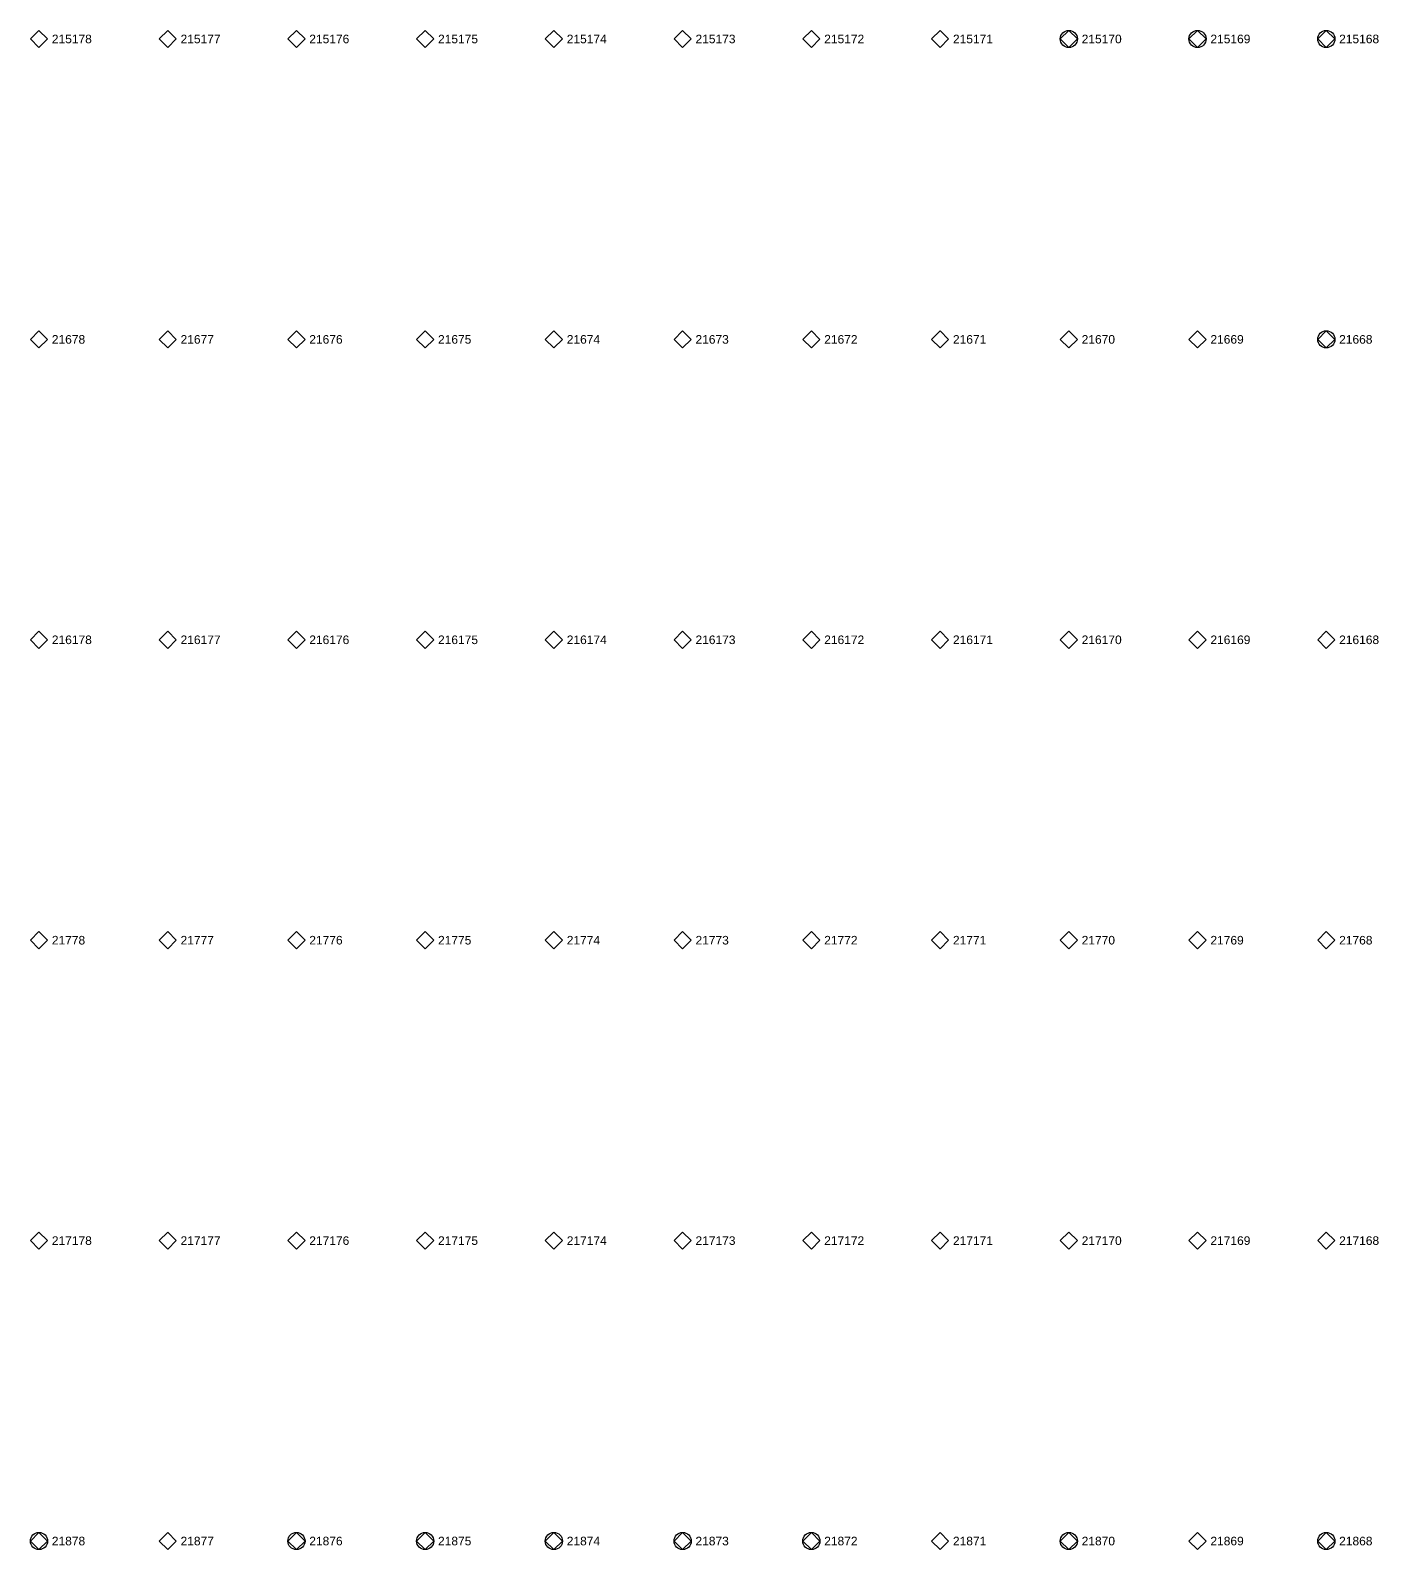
# Model space of a CAD drawing. Extents: x -5 to 376, y -217 to 241.
# Drawn here: x 49.56 to 89.46, y -94.93 to -49.97 of the extents above; entities that cross this region are included whole.
import ezdxf

# ---------------------------------------------------------------- set-up
doc = ezdxf.new("R2010")
doc.units = 0
for name, color, linetype in [('FIXTURE_INTERFACE_PIN', 4, 'CONTINUOUS'), ('TESTER_INTERFACE_PIN', 144, 'CONTINUOUS'), ('TESTER_INTERFACE_PIN_LABEL', 144, 'CONTINUOUS')]:
    doc.layers.add(name, color=color, linetype=linetype)
doc.styles.get("Standard").update_dxf_attribs({"font": 'arial.ttf'})

msp = doc.modelspace()

# ---------------------------------------------------------------- linework, layer by layer
at = {"layer": 'FIXTURE_INTERFACE_PIN'}
for centre in [(80.29194, -50.2285), (84.10194, -50.2285), (87.91194, -50.2285), (87.91194, -59.1185), (49.81194, -94.6785), (57.43194, -94.6785), (61.24194, -94.6785), (65.05194, -94.6785), (68.86194, -94.6785), (72.67194, -94.6785), (80.29194, -94.6785), (87.91194, -94.6785)]:
    msp.add_circle(centre, 0.254, dxfattribs=at)
at = {"layer": 'TESTER_INTERFACE_PIN'}
for p, q in [((49.81194, -49.9745), (49.55794, -50.2285)), ((49.55794, -50.2285), (49.81194, -50.4825)), ((50.06594, -50.2285), (49.81194, -49.9745)), ((49.81194, -50.4825), (50.06594, -50.2285)), ((53.62194, -49.9745), (53.36794, -50.2285)), ((53.36794, -50.2285), (53.62194, -50.4825)), ((53.87594, -50.2285), (53.62194, -49.9745)), ((53.62194, -50.4825), (53.87594, -50.2285)), ((57.43194, -49.9745), (57.17794, -50.2285)), ((57.17794, -50.2285), (57.43194, -50.4825)), ((57.68594, -50.2285), (57.43194, -49.9745)), ((57.43194, -50.4825), (57.68594, -50.2285)), ((61.24194, -49.9745), (60.98794, -50.2285)), ((60.98794, -50.2285), (61.24194, -50.4825)), ((61.49594, -50.2285), (61.24194, -49.9745)), ((61.24194, -50.4825), (61.49594, -50.2285)), ((65.05194, -49.9745), (64.79794, -50.2285)), ((64.79794, -50.2285), (65.05194, -50.4825)), ((65.30594, -50.2285), (65.05194, -49.9745)), ((65.05194, -50.4825), (65.30594, -50.2285)), ((68.86194, -49.9745), (68.60794, -50.2285)), ((68.60794, -50.2285), (68.86194, -50.4825)), ((69.11594, -50.2285), (68.86194, -49.9745)), ((68.86194, -50.4825), (69.11594, -50.2285)), ((72.67194, -49.9745), (72.41794, -50.2285)), ((72.41794, -50.2285), (72.67194, -50.4825)), ((72.92594, -50.2285), (72.67194, -49.9745)), ((72.67194, -50.4825), (72.92594, -50.2285)), ((76.48194, -49.9745), (76.22794, -50.2285)), ((76.22794, -50.2285), (76.48194, -50.4825)), ((76.73594, -50.2285), (76.48194, -49.9745)), ((76.48194, -50.4825), (76.73594, -50.2285)), ((80.29194, -49.9745), (80.03794, -50.2285)), ((80.03794, -50.2285), (80.29194, -50.4825)), ((80.54594, -50.2285), (80.29194, -49.9745)), ((80.29194, -50.4825), (80.54594, -50.2285)), ((84.10194, -49.9745), (83.84794, -50.2285)), ((83.84794, -50.2285), (84.10194, -50.4825)), ((84.35594, -50.2285), (84.10194, -49.9745)), ((84.10194, -50.4825), (84.35594, -50.2285)), ((87.91194, -49.9745), (87.65794, -50.2285)), ((87.65794, -50.2285), (87.91194, -50.4825)), ((88.16594, -50.2285), (87.91194, -49.9745)), ((87.91194, -50.4825), (88.16594, -50.2285)), ((49.81194, -58.8645), (49.55794, -59.1185)), ((50.06594, -59.1185), (49.81194, -58.8645)), ((53.62194, -58.8645), (53.36794, -59.1185)), ((53.87594, -59.1185), (53.62194, -58.8645)), ((57.43194, -58.8645), (57.17794, -59.1185)), ((57.68594, -59.1185), (57.43194, -58.8645)), ((61.24194, -58.8645), (60.98794, -59.1185)), ((61.49594, -59.1185), (61.24194, -58.8645)), ((65.05194, -58.8645), (64.79794, -59.1185)), ((65.30594, -59.1185), (65.05194, -58.8645)), ((68.86194, -58.8645), (68.60794, -59.1185)), ((69.11594, -59.1185), (68.86194, -58.8645)), ((72.67194, -58.8645), (72.41794, -59.1185)), ((72.92594, -59.1185), (72.67194, -58.8645)), ((76.48194, -58.8645), (76.22794, -59.1185)), ((76.73594, -59.1185), (76.48194, -58.8645)), ((80.29194, -58.8645), (80.03794, -59.1185)), ((80.54594, -59.1185), (80.29194, -58.8645)), ((84.10194, -58.8645), (83.84794, -59.1185)), ((84.35594, -59.1185), (84.10194, -58.8645)), ((87.91194, -58.8645), (87.65794, -59.1185)), ((88.16594, -59.1185), (87.91194, -58.8645)), ((49.55794, -59.1185), (49.81194, -59.3725)), ((49.81194, -59.3725), (50.06594, -59.1185)), ((53.36794, -59.1185), (53.62194, -59.3725)), ((53.62194, -59.3725), (53.87594, -59.1185)), ((57.17794, -59.1185), (57.43194, -59.3725)), ((57.43194, -59.3725), (57.68594, -59.1185)), ((60.98794, -59.1185), (61.24194, -59.3725)), ((61.24194, -59.3725), (61.49594, -59.1185)), ((64.79794, -59.1185), (65.05194, -59.3725)), ((65.05194, -59.3725), (65.30594, -59.1185)), ((68.60794, -59.1185), (68.86194, -59.3725)), ((68.86194, -59.3725), (69.11594, -59.1185)), ((72.41794, -59.1185), (72.67194, -59.3725)), ((72.67194, -59.3725), (72.92594, -59.1185)), ((76.22794, -59.1185), (76.48194, -59.3725)), ((76.48194, -59.3725), (76.73594, -59.1185)), ((80.03794, -59.1185), (80.29194, -59.3725)), ((80.29194, -59.3725), (80.54594, -59.1185)), ((83.84794, -59.1185), (84.10194, -59.3725)), ((84.10194, -59.3725), (84.35594, -59.1185)), ((87.65794, -59.1185), (87.91194, -59.3725)), ((87.91194, -59.3725), (88.16594, -59.1185)), ((49.81194, -67.7545), (49.55794, -68.0085)), ((50.06594, -68.0085), (49.81194, -67.7545)), ((53.62194, -67.7545), (53.36794, -68.0085)), ((53.87594, -68.0085), (53.62194, -67.7545)), ((57.43194, -67.7545), (57.17794, -68.0085)), ((57.68594, -68.0085), (57.43194, -67.7545)), ((61.24194, -67.7545), (60.98794, -68.0085)), ((61.49594, -68.0085), (61.24194, -67.7545)), ((65.05194, -67.7545), (64.79794, -68.0085)), ((65.30594, -68.0085), (65.05194, -67.7545)), ((68.86194, -67.7545), (68.60794, -68.0085)), ((69.11594, -68.0085), (68.86194, -67.7545)), ((72.67194, -67.7545), (72.41794, -68.0085)), ((72.92594, -68.0085), (72.67194, -67.7545)), ((76.48194, -67.7545), (76.22794, -68.0085)), ((76.73594, -68.0085), (76.48194, -67.7545)), ((80.29194, -67.7545), (80.03794, -68.0085)), ((80.54594, -68.0085), (80.29194, -67.7545)), ((84.10194, -67.7545), (83.84794, -68.0085)), ((84.35594, -68.0085), (84.10194, -67.7545)), ((87.91194, -67.7545), (87.65794, -68.0085)), ((88.16594, -68.0085), (87.91194, -67.7545)), ((49.55794, -68.0085), (49.81194, -68.2625)), ((49.81194, -68.2625), (50.06594, -68.0085)), ((53.36794, -68.0085), (53.62194, -68.2625)), ((53.62194, -68.2625), (53.87594, -68.0085)), ((57.17794, -68.0085), (57.43194, -68.2625)), ((57.43194, -68.2625), (57.68594, -68.0085)), ((60.98794, -68.0085), (61.24194, -68.2625)), ((61.24194, -68.2625), (61.49594, -68.0085)), ((64.79794, -68.0085), (65.05194, -68.2625)), ((65.05194, -68.2625), (65.30594, -68.0085)), ((68.60794, -68.0085), (68.86194, -68.2625)), ((68.86194, -68.2625), (69.11594, -68.0085)), ((72.41794, -68.0085), (72.67194, -68.2625)), ((72.67194, -68.2625), (72.92594, -68.0085)), ((76.22794, -68.0085), (76.48194, -68.2625)), ((76.48194, -68.2625), (76.73594, -68.0085)), ((80.03794, -68.0085), (80.29194, -68.2625)), ((80.29194, -68.2625), (80.54594, -68.0085)), ((83.84794, -68.0085), (84.10194, -68.2625)), ((84.10194, -68.2625), (84.35594, -68.0085)), ((87.65794, -68.0085), (87.91194, -68.2625)), ((87.91194, -68.2625), (88.16594, -68.0085)), ((49.81194, -76.6445), (49.55794, -76.8985)), ((50.06594, -76.8985), (49.81194, -76.6445)), ((53.62194, -76.6445), (53.36794, -76.8985)), ((53.87594, -76.8985), (53.62194, -76.6445)), ((57.43194, -76.6445), (57.17794, -76.8985)), ((57.68594, -76.8985), (57.43194, -76.6445)), ((61.24194, -76.6445), (60.98794, -76.8985)), ((61.49594, -76.8985), (61.24194, -76.6445)), ((65.05194, -76.6445), (64.79794, -76.8985)), ((65.30594, -76.8985), (65.05194, -76.6445)), ((68.86194, -76.6445), (68.60794, -76.8985)), ((69.11594, -76.8985), (68.86194, -76.6445)), ((72.67194, -76.6445), (72.41794, -76.8985)), ((72.92594, -76.8985), (72.67194, -76.6445)), ((76.48194, -76.6445), (76.22794, -76.8985)), ((76.73594, -76.8985), (76.48194, -76.6445)), ((80.29194, -76.6445), (80.03794, -76.8985)), ((80.54594, -76.8985), (80.29194, -76.6445)), ((84.10194, -76.6445), (83.84794, -76.8985)), ((84.35594, -76.8985), (84.10194, -76.6445)), ((87.91194, -76.6445), (87.65794, -76.8985)), ((88.16594, -76.8985), (87.91194, -76.6445)), ((49.55794, -76.8985), (49.81194, -77.1525)), ((49.81194, -77.1525), (50.06594, -76.8985)), ((53.36794, -76.8985), (53.62194, -77.1525)), ((53.62194, -77.1525), (53.87594, -76.8985)), ((57.17794, -76.8985), (57.43194, -77.1525)), ((57.43194, -77.1525), (57.68594, -76.8985)), ((60.98794, -76.8985), (61.24194, -77.1525)), ((61.24194, -77.1525), (61.49594, -76.8985)), ((64.79794, -76.8985), (65.05194, -77.1525)), ((65.05194, -77.1525), (65.30594, -76.8985)), ((68.60794, -76.8985), (68.86194, -77.1525)), ((68.86194, -77.1525), (69.11594, -76.8985)), ((72.41794, -76.8985), (72.67194, -77.1525)), ((72.67194, -77.1525), (72.92594, -76.8985)), ((76.22794, -76.8985), (76.48194, -77.1525)), ((76.48194, -77.1525), (76.73594, -76.8985)), ((80.03794, -76.8985), (80.29194, -77.1525)), ((80.29194, -77.1525), (80.54594, -76.8985)), ((83.84794, -76.8985), (84.10194, -77.1525)), ((84.10194, -77.1525), (84.35594, -76.8985)), ((87.65794, -76.8985), (87.91194, -77.1525)), ((87.91194, -77.1525), (88.16594, -76.8985)), ((49.81194, -85.5345), (49.55794, -85.7885)), ((49.55794, -85.7885), (49.81194, -86.0425)), ((50.06594, -85.7885), (49.81194, -85.5345)), ((49.81194, -86.0425), (50.06594, -85.7885)), ((53.62194, -85.5345), (53.36794, -85.7885)), ((53.36794, -85.7885), (53.62194, -86.0425)), ((53.87594, -85.7885), (53.62194, -85.5345)), ((53.62194, -86.0425), (53.87594, -85.7885)), ((57.43194, -85.5345), (57.17794, -85.7885)), ((57.17794, -85.7885), (57.43194, -86.0425)), ((57.68594, -85.7885), (57.43194, -85.5345)), ((57.43194, -86.0425), (57.68594, -85.7885)), ((61.24194, -85.5345), (60.98794, -85.7885)), ((60.98794, -85.7885), (61.24194, -86.0425)), ((61.49594, -85.7885), (61.24194, -85.5345)), ((61.24194, -86.0425), (61.49594, -85.7885)), ((65.05194, -85.5345), (64.79794, -85.7885)), ((64.79794, -85.7885), (65.05194, -86.0425)), ((65.30594, -85.7885), (65.05194, -85.5345)), ((65.05194, -86.0425), (65.30594, -85.7885)), ((68.86194, -85.5345), (68.60794, -85.7885)), ((68.60794, -85.7885), (68.86194, -86.0425)), ((69.11594, -85.7885), (68.86194, -85.5345)), ((68.86194, -86.0425), (69.11594, -85.7885)), ((72.67194, -85.5345), (72.41794, -85.7885)), ((72.41794, -85.7885), (72.67194, -86.0425)), ((72.92594, -85.7885), (72.67194, -85.5345)), ((72.67194, -86.0425), (72.92594, -85.7885)), ((76.48194, -85.5345), (76.22794, -85.7885)), ((76.22794, -85.7885), (76.48194, -86.0425)), ((76.73594, -85.7885), (76.48194, -85.5345)), ((76.48194, -86.0425), (76.73594, -85.7885)), ((80.29194, -85.5345), (80.03794, -85.7885)), ((80.03794, -85.7885), (80.29194, -86.0425)), ((80.54594, -85.7885), (80.29194, -85.5345)), ((80.29194, -86.0425), (80.54594, -85.7885)), ((84.10194, -85.5345), (83.84794, -85.7885)), ((83.84794, -85.7885), (84.10194, -86.0425)), ((84.35594, -85.7885), (84.10194, -85.5345)), ((84.10194, -86.0425), (84.35594, -85.7885)), ((87.91194, -85.5345), (87.65794, -85.7885)), ((87.65794, -85.7885), (87.91194, -86.0425)), ((88.16594, -85.7885), (87.91194, -85.5345)), ((87.91194, -86.0425), (88.16594, -85.7885)), ((49.81194, -94.4245), (49.55794, -94.6785)), ((49.55794, -94.6785), (49.81194, -94.9325)), ((50.06594, -94.6785), (49.81194, -94.4245)), ((49.81194, -94.9325), (50.06594, -94.6785)), ((53.62194, -94.4245), (53.36794, -94.6785)), ((53.36794, -94.6785), (53.62194, -94.9325)), ((53.87594, -94.6785), (53.62194, -94.4245)), ((53.62194, -94.9325), (53.87594, -94.6785)), ((57.43194, -94.4245), (57.17794, -94.6785)), ((57.17794, -94.6785), (57.43194, -94.9325)), ((57.68594, -94.6785), (57.43194, -94.4245)), ((57.43194, -94.9325), (57.68594, -94.6785)), ((61.24194, -94.4245), (60.98794, -94.6785)), ((60.98794, -94.6785), (61.24194, -94.9325)), ((61.49594, -94.6785), (61.24194, -94.4245)), ((61.24194, -94.9325), (61.49594, -94.6785)), ((65.05194, -94.4245), (64.79794, -94.6785)), ((64.79794, -94.6785), (65.05194, -94.9325)), ((65.30594, -94.6785), (65.05194, -94.4245)), ((65.05194, -94.9325), (65.30594, -94.6785)), ((68.86194, -94.4245), (68.60794, -94.6785)), ((68.60794, -94.6785), (68.86194, -94.9325)), ((69.11594, -94.6785), (68.86194, -94.4245)), ((68.86194, -94.9325), (69.11594, -94.6785)), ((72.67194, -94.4245), (72.41794, -94.6785)), ((72.41794, -94.6785), (72.67194, -94.9325)), ((72.92594, -94.6785), (72.67194, -94.4245)), ((72.67194, -94.9325), (72.92594, -94.6785)), ((76.48194, -94.4245), (76.22794, -94.6785)), ((76.22794, -94.6785), (76.48194, -94.9325)), ((76.73594, -94.6785), (76.48194, -94.4245)), ((76.48194, -94.9325), (76.73594, -94.6785)), ((80.29194, -94.4245), (80.03794, -94.6785)), ((80.03794, -94.6785), (80.29194, -94.9325)), ((80.54594, -94.6785), (80.29194, -94.4245)), ((80.29194, -94.9325), (80.54594, -94.6785)), ((84.10194, -94.4245), (83.84794, -94.6785)), ((83.84794, -94.6785), (84.10194, -94.9325)), ((84.35594, -94.6785), (84.10194, -94.4245)), ((84.10194, -94.9325), (84.35594, -94.6785)), ((87.91194, -94.4245), (87.65794, -94.6785)), ((87.65794, -94.6785), (87.91194, -94.9325)), ((88.16594, -94.6785), (87.91194, -94.4245)), ((87.91194, -94.9325), (88.16594, -94.6785))]:
    msp.add_line(p, q, dxfattribs=at)

# ---------------------------------------------------------------- texts
at = {"layer": 'TESTER_INTERFACE_PIN_LABEL'}
for s, p in [('215178', (50.19294, -50.3555)), ('215177', (54.00294, -50.3555)), ('215176', (57.81294, -50.3555)), ('215175', (61.62294, -50.3555)), ('215174', (65.43294, -50.3555)), ('215173', (69.24294, -50.3555)), ('215172', (73.05294, -50.3555)), ('215171', (76.86294, -50.3555)), ('215170', (80.67294, -50.3555)), ('215169', (84.48294, -50.3555)), ('215168', (88.29294, -50.3555)), ('21678', (50.19294, -59.2455)), ('21677', (54.00294, -59.2455)), ('21676', (57.81294, -59.2455)), ('21675', (61.62294, -59.2455)), ('21674', (65.43294, -59.2455)), ('21673', (69.24294, -59.2455)), ('21672', (73.05294, -59.2455)), ('21671', (76.86294, -59.2455)), ('21670', (80.67294, -59.2455)), ('21669', (84.48294, -59.2455)), ('21668', (88.29294, -59.2455)), ('216178', (50.19294, -68.1355)), ('216177', (54.00294, -68.1355)), ('216176', (57.81294, -68.1355)), ('216175', (61.62294, -68.1355)), ('216174', (65.43294, -68.1355)), ('216173', (69.24294, -68.1355)), ('216172', (73.05294, -68.1355)), ('216171', (76.86294, -68.1355)), ('216170', (80.67294, -68.1355)), ('216169', (84.48294, -68.1355)), ('216168', (88.29294, -68.1355)), ('21778', (50.19294, -77.0255)), ('21777', (54.00294, -77.0255)), ('21776', (57.81294, -77.0255)), ('21775', (61.62294, -77.0255)), ('21774', (65.43294, -77.0255)), ('21773', (69.24294, -77.0255)), ('21772', (73.05294, -77.0255)), ('21771', (76.86294, -77.0255)), ('21770', (80.67294, -77.0255)), ('21769', (84.48294, -77.0255)), ('21768', (88.29294, -77.0255)), ('217178', (50.19294, -85.9155)), ('217177', (54.00294, -85.9155)), ('217176', (57.81294, -85.9155)), ('217175', (61.62294, -85.9155)), ('217174', (65.43294, -85.9155)), ('217173', (69.24294, -85.9155)), ('217172', (73.05294, -85.9155)), ('217171', (76.86294, -85.9155)), ('217170', (80.67294, -85.9155)), ('217169', (84.48294, -85.9155)), ('217168', (88.29294, -85.9155)), ('21878', (50.19294, -94.8055)), ('21877', (54.00294, -94.8055)), ('21876', (57.81294, -94.8055)), ('21875', (61.62294, -94.8055)), ('21874', (65.43294, -94.8055)), ('21873', (69.24294, -94.8055)), ('21872', (73.05294, -94.8055)), ('21871', (76.86294, -94.8055)), ('21870', (80.67294, -94.8055)), ('21869', (84.48294, -94.8055)), ('21868', (88.29294, -94.8055))]:
    msp.add_text(s, height=0.254, dxfattribs=at).set_placement(p)

doc.saveas('drawing.dxf')
